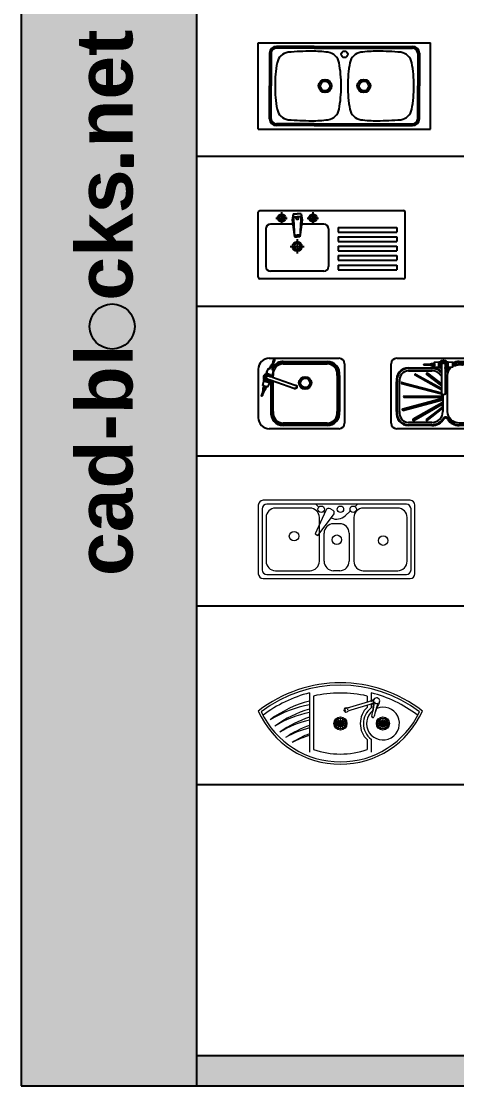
# Model space of a CAD drawing. Header units: millimetres. Extents: x 3489 to 19734, y -3855 to 6441.
# Drawn here: x 3489 to 6268, y -3855 to 2950 of the extents above; entities that cross this region are included whole.
import ezdxf

# ---------------------------------------------------------------- set-up
doc = ezdxf.new("R2010")
doc.units = ezdxf.units.MM
doc.layers.add('www.cad-blocks.net', color=7, linetype='Continuous')
doc.styles.get("Standard").update_dxf_attribs({"font": 'arial.ttf'})

# ---------------------------------------------------------------- blocks, each defined once
blk = doc.blocks.new('A$C60B518BD')
for p, q in [((0, 550), (1100, 550)), ((0, 0), (0, 550)), ((1100, 0), (1100, 550)), ((71.5, 484), (71.5, 275)), ((82.5, 484), (82.5, 275)), ((357.5, 528), (115.5, 528)), ((357.5, 517), (115.5, 517)), ((357.5, 528), (984.5, 528)), ((357.5, 517), (984.5, 517)), ((1017.5, 484), (1017.5, 275)), ((1028.5, 484), (1028.5, 275)), ((71.5, 66), (71.5, 275)), ((82.5, 66), (82.5, 275)), ((1017.5, 66), (1017.5, 275)), ((1028.5, 66), (1028.5, 275)), ((357.5, 33), (115.5, 33)), ((357.5, 22), (115.5, 22)), ((357.5, 33), (984.5, 33)), ((357.5, 22), (984.5, 22)), ((0, 0), (1100, 0))]:
    blk.add_line(p, q)
for centre, radius in [((550, 477.4), 20.9), ((426.3, 275), 41.8), ((426.3, 275), 30.3), ((673.8, 275), 41.8), ((673.8, 275), 30.3)]:
    blk.add_circle(centre, radius)
for centre, radius, start, end in [((115.5, 484), 44, 90, 180), ((115.5, 484), 33, 90, 180), ((201.4, 408.8), 82.5, 97.23, 169.61876), ((341, -1220.9), 1718.1, 89.9987, 95.00834), ((341, -327.8), 825, 82.77, 90), ((434.5, 408.8), 82.5, 10.38124, 82.77), ((665.6, 408.8), 82.5, 97.23, 169.61876), ((759, -327.8), 825, 90, 97.23), ((759.1, -1220.9), 1718.1, 84.99166, 90.0013), ((898.7, 408.8), 82.5, 10.38124, 82.77), ((984.5, 484), 44, 0, 90), ((984.5, 484), 33, 0, 90), ((931.7, 275), 825, 169.61876, 180), ((-295.9, 275), 825, 0, 10.38124), ((1396, 275), 825, 169.61876, 180), ((168.3, 275), 825, 0, 10.38124), ((931.7, 275), 825, 180, 190.38124), ((-295.9, 275), 825, 349.61876, 0), ((1396, 275), 825, 180, 190.38124), ((168.3, 275), 825, 349.61876, 0), ((201.4, 141.2), 82.5, 190.38124, 262.77), ((434.5, 141.2), 82.5, 277.23, 349.61876), ((665.6, 141.2), 82.5, 190.38124, 262.77), ((898.7, 141.2), 82.5, 277.23, 349.61876), ((115.5, 66), 44, 180, 270), ((115.5, 66), 33, 180, 270), ((341, 1771), 1718.1, 264.99166, 270.0013), ((341, 877.8), 825, 270, 277.23), ((759, 877.8), 825, 262.77, 270), ((759.1, 1771), 1718.1, 269.9987, 275.00834), ((984.5, 66), 44, 270, 0), ((984.5, 66), 33, 270, 0)]:
    blk.add_arc(centre, radius, start, end)
blk = doc.blocks.new('A$C7C492201')
for p, q in [((0, 10), (0, 426.6)), ((10, 436.6), (927.3, 436.6)), ((148.5, 425.2), (148.5, 352.2)), ((223.5, 415), (217, 376.2)), ((223.5, 415), (231.8, 268.5)), ((223.5, 415), (248.5, 415)), ((273.5, 415), (248.5, 415)), ((273.5, 415), (265.2, 268.5)), ((273.5, 415), (279.9, 376.2)), ((348.5, 425.2), (348.5, 352.2)), ((937.3, 10), (937.3, 426.6)), ((220.8, 348.8), (78.5, 348.8)), ((111.9, 388.7), (185, 388.7)), ((217, 376.2), (231.8, 268.5)), ((224.6, 395.4), (248.5, 395.4)), ((272.3, 395.4), (248.5, 395.4)), ((279.9, 376.2), (265.2, 268.5)), ((418.5, 348.8), (276.2, 348.8)), ((311.9, 388.7), (385, 388.7)), ((48.5, 318.8), (48.5, 78.8)), ((231.3, 278.6), (248.5, 278.6)), ((265.6, 278.6), (248.5, 278.6)), ((448.5, 318.8), (448.5, 78.8)), ((509.1, 328.4), (509.1, 298.4)), ((509.1, 328.4), (885, 328.4)), ((509.1, 298.4), (885, 298.4)), ((885, 328.4), (885, 298.4)), ((203.4, 207.7), (293.5, 207.7)), ((231.8, 268.5), (248.5, 268.5)), ((265.2, 268.5), (248.5, 268.5)), ((248.5, 252.8), (248.5, 162.6)), ((509.1, 268.4), (509.1, 238.4)), ((509.1, 268.4), (885, 268.4)), ((509.1, 238.4), (885, 238.4)), ((509.1, 208.4), (885, 208.4)), ((509.1, 208.4), (509.1, 178.4)), ((885, 268.4), (885, 238.4)), ((885, 208.4), (885, 178.4)), ((509.1, 178.4), (885, 178.4)), ((509.1, 148.4), (509.1, 118.4)), ((509.1, 148.4), (885, 148.4)), ((885, 148.4), (885, 118.4)), ((509.1, 118.4), (885, 118.4)), ((509.1, 88.4), (509.1, 58.4)), ((509.1, 88.4), (885, 88.4)), ((885, 88.4), (885, 58.4)), ((927.3, 0), (10, 0)), ((418.5, 48.8), (78.5, 48.8)), ((509.1, 58.4), (885, 58.4))]:
    blk.add_line(p, q)
for centre, radius in [((148.5, 388.7), 25), ((348.5, 388.7), 25), ((148.5, 388.7), 15), ((348.5, 388.7), 15), ((248.5, 207.7), 30), ((248.5, 207.7), 20)]:
    blk.add_circle(centre, radius)
for centre, radius, start, end in [((10, 426.6), 10, 90, 180), ((927.3, 426.6), 10, 0, 90), ((78.5, 318.8), 30, 90, 180), ((247.3, 388), 7.19, 80.52523, 279.47477), ((249.6, 388), 7.19, 260.52523, 99.47477), ((418.5, 318.8), 30, 0, 90), ((78.5, 78.8), 30, 180, 270), ((418.5, 78.8), 30, 270, 0), ((10, 10), 10, 180, 270), ((927.3, 10), 10, 270, 0)]:
    blk.add_arc(centre, radius, start, end)
blk = doc.blocks.new('A$C153F49BB')
at = {"ltscale": 1000}
for p, q in [((70, 450), (515, 450)), ((159.1, 430), (440, 430)), ((159.1, 425), (440, 425)), ((159.1, 415), (440, 415)), ((550, 415), (550, 35)), ((0, 380), (0, 70)), ((71.4, 294.4), (35.9, 306.6)), ((69.4, 292.5), (36.2, 303.8)), ((36.9, 274.5), (51, 269.7)), ((80, 304.4), (80, 110)), ((85, 306.7), (85, 110)), ((95, 327.1), (95, 340)), ((95, 110), (95, 303.3)), ((504.1, 340), (504.1, 110)), ((514.1, 340), (514.1, 110)), ((519.1, 340), (519.1, 110)), ((440, 35), (159.1, 35)), ((440, 25), (159.1, 25)), ((440, 20), (159.1, 20)), ((515, 0), (70, 0))]:
    blk.add_line(p, q, dxfattribs=at)
blk.add_lwpolyline([(90.4, 328.6), (235, 279.2, -0.164418), (240, 278.8, -0.849314), (231.9, 255.1, -0.164418), (227.7, 257.9), (83.1, 307.4, -0.107035), (73.4, 300.5), (71.4, 294.4), (69.4, 292.5), (70.4, 292.1), (59, 268.2, -0.392238), (57.5, 267.5), (51, 269.7), (44.6, 251.2, 0.095415), (32.6, 233.7, 0.01788), (27.8, 218.9, -0.110831), (23.2, 207.7, -0.841313), (20.8, 208.5, -0.110831), (24, 220.2, 0.01788), (29.3, 234.8, 0.091516), (30.5, 256), (36.9, 274.5), (29.2, 277.1, -0.392238), (28.4, 278.6), (35.2, 304.2), (36.2, 303.8), (35.9, 306.6), (38, 312.6, -0.44599), (51.5, 352.2), (53.6, 358.2), (55.5, 360.2), (54.5, 360.5), (64.8, 384.9, -0.392238), (66.3, 385.6), (74, 382.9), (80.3, 401.5, 0.091516), (92.3, 419, 0.01788), (97.1, 433.7, -0.110831), (101.8, 445, -0.841313), (104.1, 444.2, -0.110831), (100.9, 432.4, 0.01788), (95.6, 417.9, 0.095415), (94.5, 396.6), (88.1, 378.1), (94.6, 375.9, -0.392238), (95.4, 374.4), (89.7, 348.5), (88.7, 348.8), (89, 346.1), (87, 340, -0.107035)], format="xyb", close=True, dxfattribs=at)
for points in [[(75.3, 386.7, 0.255199), (80.1, 390.7, 0.005211), (85.3, 399.3, 0.044747), (87.8, 404.2), (101.8, 445)], [(104.1, 444.2), (90.2, 403.4, 0.044747), (89.1, 398, 0.005211), (88, 388, 0.255199), (89.3, 381.9)], [(51.5, 352.2), (48.4, 343.2, 0.279954), (41, 321.6), (38, 312.6)], [(76.6, 309.6), (68.2, 312.5), (58.8, 315.7, -1), (66.1, 337), (75.5, 333.8), (83.9, 330.9)], [(83.1, 307.4), (76.6, 309.6, -0.001876), (76.5, 309.5), (73.4, 300.5)], [(90.4, 328.6), (83.9, 330.9, 0.001876), (83.9, 331), (87, 340)], [(235, 279.2), (236.1, 278.8, -1.092181), (228.8, 257.5), (227.7, 257.9)], [(35.6, 270.8, -0.255199), (37, 264.7, -0.005211), (35.8, 254.7, -0.044747), (34.7, 249.2), (20.8, 208.5)], [(23.2, 207.7), (37.1, 248.4, -0.044747), (39.6, 253.4, -0.005211), (44.8, 262, -0.255199), (49.6, 266)]]:
    blk.add_lwpolyline(points, format="xyb", dxfattribs=at)
for radius in [40, 30]:
    blk.add_circle((299.5, 292.4), radius, dxfattribs=at)
for centre, radius, start, end in [((70, 380), 70, 90, 180), ((160.8, 348.7), 76.3, 91.2742, 157.90873), ((160.8, 348.8), 81.2, 91.19218, 145.48053), ((160.8, 348.7), 66.4, 91.47704, 187.50551), ((438.3, 348.8), 81.2, 353.79855, 88.80782), ((438.3, 348.7), 76.3, 353.4172, 88.7258), ((438.3, 348.7), 66.4, 352.49449, 88.52296), ((515, 415), 35, 0, 90), ((62.5, 326.3), 17.5, 21.10716, 301.09676), ((62.5, 326.3), 15, 29.69234, 292.51158), ((62.5, 326.3), 21.9, 12.38155, 129.82237), ((62.5, 326.3), 21.9, 192.38155, 309.82237), ((70, 70), 70, 180, 270), ((160.8, 101.2), 81.2, 173.79855, 268.80782), ((160.8, 101.3), 76.3, 173.4172, 268.7258), ((160.8, 101.3), 66.4, 172.49449, 268.52296), ((438.3, 101.3), 66.4, 271.47704, 7.50551), ((438.3, 101.3), 76.3, 271.2742, 6.5828), ((438.3, 101.2), 81.2, 271.19218, 6.20145), ((515, 35), 35, 270, 0)]:
    blk.add_arc(centre, radius, start, end, dxfattribs=at)
blk = doc.blocks.new('A$C63A909BA')
at = {"ltscale": 1000}
for p, q in [((0, 35), (0, 415)), ((35, 450), (780, 450)), ((276.5, 416.8), (276.5, 401.9)), ((304, 391.8), (304, 426.9)), ((306.5, 390.6), (306.5, 428.1)), ((361.1, 390.6), (361.1, 428.1)), ((361.1, 390.6), (361.1, 428.1)), ((363.6, 391.8), (363.6, 426.9)), ((363.6, 391.8), (363.6, 426.9)), ((391.1, 416.8), (391.1, 401.9)), ((435, 430), (705, 430)), ((435, 425), (705, 425)), ((815, 415), (815, 35)), ((110, 390), (260, 390)), ((110, 385), (260, 385)), ((110.1, 370), (260, 370)), ((322.5, 247.1), (152.9, 342.1)), ((156.2, 349.5), (322.5, 256.2)), ((322.3, 274.7), (226.3, 347.8)), ((231.3, 354.2), (322.5, 284.8)), ((33.7, 110), (33.7, 300)), ((38.7, 110), (38.7, 300)), ((53.7, 109.6), (53.7, 300.4)), ((323.9, 220.1), (68.4, 287.6)), ((69.4, 295.6), (321.6, 228.8)), ((779.1, 340), (779.1, 110)), ((784.1, 340), (784.1, 110)), ((83.5, 208.9), (321.1, 210.1)), ((330, 216), (330, 110)), ((327.7, 191.9), (73.3, 124.7)), ((74.4, 116.7), (327, 183.6)), ((83.5, 200.9), (321.1, 200.9)), ((324.6, 164.9), (140.7, 59.8)), ((144, 52.4), (326.2, 156.7)), ((322.6, 136.3), (224.3, 58.6)), ((229.3, 52.2), (330, 131.8)), ((780, 0), (35, 0)), ((260, 25), (110, 25)), ((260, 20), (110, 20)), ((260, 40), (110.1, 40)), ((705, 25), (435, 25)), ((705, 20), (435, 20))]:
    blk.add_line(p, q, dxfattribs=at)
blk.add_lwpolyline([(345, 383.7), (345, 230.9, -0.164418), (346.3, 226, -0.849314), (321.3, 226, -0.164418), (322.5, 230.9), (322.5, 383.7, -0.107035), (312.9, 390.6), (306.5, 390.6), (304, 391.8), (304, 390.8), (277.7, 393.7, -0.392238), (276.5, 395), (276.5, 401.9), (256.9, 401.9, 0.095415), (236.4, 407.6, 0.01788), (221, 407.3, -0.110831), (208.8, 408.1, -0.841313), (208.8, 410.6, -0.110831), (221, 411.4, 0.01788), (236.4, 411.1, 0.091516), (256.9, 416.8), (276.5, 416.8), (276.5, 424.9, -0.392238), (277.7, 426.1), (304, 427.9), (304, 426.9), (306.5, 428.1), (312.9, 428.1, -0.44599), (354.7, 428.1), (361.1, 428.1), (363.6, 426.9), (363.6, 427.9), (389.9, 426.1, -0.392238), (391.1, 424.9), (391.1, 416.8), (410.7, 416.8, 0.091516), (431.2, 411.1, 0.01788), (446.6, 411.4, -0.110831), (458.8, 410.6, -0.841313), (458.8, 408.1, -0.110831), (446.6, 407.3, 0.01788), (431.2, 407.6, 0.095415), (410.7, 401.9), (391.1, 401.9), (391.1, 395, -0.392238), (389.9, 393.7), (363.6, 390.8), (363.6, 391.8), (361.1, 390.6), (354.7, 390.6, -0.107035)], format="xyb", close=True, dxfattribs=at)
for points in [[(272.6, 416.8, -0.255199), (267.2, 413.5, -0.005211), (257.4, 411.4, -0.044747), (251.9, 410.6), (208.8, 410.6)], [(354.7, 428.1), (345.2, 428.1, 0.279954), (322.4, 428.1), (312.9, 428.1)], [(322.5, 390.5), (322.5, 399.4), (322.5, 409.4, -1), (345, 409.4), (345, 399.4), (345, 390.5)], [(419.4, 413.4, -0.052389), (435, 415), (705, 415, -0.445378), (769.1, 340), (769.1, 110, -0.445378), (705, 35), (435, 35, -0.414214), (360, 110), (360, 340, -0.197917), (381.8, 392.8)], [(395, 416.8, 0.255199), (400.4, 413.5, 0.005211), (410.2, 411.4, 0.044747), (415.7, 410.6), (458.8, 410.6)], [(208.8, 408.1), (251.9, 408.1, -0.044747), (257.4, 407.3, -0.005211), (267.2, 405.2, -0.255199), (272.6, 402)], [(322.5, 383.7), (322.5, 390.5, -0.001876), (322.4, 390.6), (312.9, 390.6)], [(345, 383.7), (345, 390.5, 0.001876), (345.2, 390.6), (354.7, 390.6)], [(391.1, 400.8, -0.006105), (392.6, 401.9, -0.006105)], [(458.8, 408.1), (415.7, 408.1, 0.044747), (410.2, 407.3, 0.005211), (400.4, 405.2, 0.255199), (395, 402)], [(345, 230.9), (345, 229.7, -1.092181), (322.5, 229.7), (322.5, 230.9)]]:
    blk.add_lwpolyline(points, format="xyb", dxfattribs=at)
for points in [[(322.5, 274.5), (322.3, 274.7)], [(321.1, 210.1), (324.9, 212.7), (326.8, 215.4), (327.5, 216.7), (327.4, 217.2)], [(321.1, 200.9), (324.9, 198.3), (326.9, 195.6), (327.5, 194.3), (326.9, 191.7)], [(326.6, 157.4), (329.9, 157.4), (330.6, 152.1), (330.6, 148.8), (327.9, 143.5), (325.9, 140.2), (322.6, 136.3)], [(327, 183.6), (329.5, 179.2), (329.5, 176.5), (328.8, 171.2), (327.5, 168.6), (326.9, 166.6), (324.6, 164.9)]]:
    blk.add_lwpolyline(points, dxfattribs=at)
for radius in [40, 30]:
    blk.add_circle((569.6, 292.4), radius, dxfattribs=at)
for centre, radius, start, end in [((35, 415), 35, 90, 180), ((333.8, 409.4), 21.9, 121.27959, 238.72041), ((333.8, 409.4), 17.5, 310.0052, 229.9948), ((333.8, 409.4), 15, 318.59038, 221.40962), ((333.8, 409.4), 21.9, 301.27959, 58.72041), ((435, 340), 90, 90, 119.19569), ((435, 340), 85, 90, 115.41533), ((703.3, 348.8), 81.2, 353.79855, 88.80782), ((703.3, 348.7), 76.3, 353.4172, 88.7258), ((780, 415), 35, 0, 90), ((112.1, 310.8), 79.2, 91.55095, 187.83485), ((112.2, 310.8), 74.3, 91.66165, 188.32154), ((112.2, 310.6), 59.4, 92.01724, 189.89388), ((154.5, 345.8), 4.05, 66.25499, 246.25499), ((230, 350.4), 4.05, 67.55079, 247.55079), ((260, 300), 90, 45.97389, 90), ((260, 300), 85, 42.61941, 90), ((260, 300), 70, 26.67675, 90), ((336.4, 369.2), 13.3, 310.66004, 329.4824), ((336.4, 369.2), 18.3, 298.29425, 331.88838), ((435, 340), 90, 145.78101, 165.54175), ((435, 340), 85, 142.96192, 165.97218), ((68.9, 291.6), 4.05, 82.59265, 262.59265), ((83.5, 205), 4.05, 90, 270), ((83.5, 204.9), 4.05, 90.26249, 270.26249), ((112.1, 99.2), 79.2, 172.16515, 268.44905), ((112.2, 99.2), 74.3, 171.67846, 268.33835), ((112.2, 99.4), 59.4, 170.10612, 267.98276), ((73.9, 120.7), 4.05, 97.66984, 277.66984), ((260, 110), 70, 270, 0), ((347.9, 55.8), 18.3, 16.84671, 146.70855), ((347.9, 55.8), 13.3, 13.70757, 148.55438), ((703.3, 101.2), 81.2, 271.19218, 6.20145), ((703.3, 101.3), 76.3, 271.2742, 6.5828), ((35, 35), 35, 180, 270), ((142.3, 56.1), 4.05, 114.0075, 294.0075), ((228, 56), 4.05, 112.7117, 292.7117), ((260, 110), 85, 270, 328.92614), ((260, 110), 90, 270, 328.8241), ((435, 110), 90, 214.58235, 270), ((435, 110), 85, 215.14391, 270), ((780, 35), 35, 270, 0)]:
    blk.add_arc(centre, radius, start, end, dxfattribs=at)
blk = doc.blocks.new('A$C676873C5')
at = {"lineweight": 5}
for p, q in [((970, 500), (30, 500)), ((0, 470), (0, 30)), ((25, 445), (25, 55)), ((945, 475), (55, 475)), ((330, 450), (110, 450)), ((431.4, 435.1), (362.7, 286.3)), ((366.4, 475), (386.2, 456.5)), ((416.1, 428.6), (424.7, 420.5)), ((460.8, 445.6), (475, 437.4)), ((588.3, 432.6), (554.7, 401.1)), ((633.6, 475), (617.4, 459.8)), ((890, 450), (670, 450)), ((975, 55), (975, 445)), ((1000, 30), (1000, 470)), ((50, 390), (50, 110)), ((380.4, 276.1), (480.6, 406.6)), ((390, 110), (390, 390)), ((520, 350), (480, 350)), ((610, 390), (610, 110)), ((950, 110), (950, 390)), ((362.7, 286.3), (380.4, 276.1)), ((420, 110), (420, 290)), ((580, 290), (580, 110)), ((55, 25), (945, 25)), ((110, 50), (330, 50)), ((520, 50), (480, 50)), ((670, 50), (890, 50)), ((30, 0), (970, 0))]:
    blk.add_line(p, q, dxfattribs=at)
for centre, radius in [((401.4, 442.8), 20.5), ((524.2, 442.8), 20.5), ((606, 442.8), 20.5), ((228.6, 270.9), 30.6), ((501.5, 247.9), 30.6), ((796.9, 242.7), 30.6)]:
    blk.add_circle(centre, radius, dxfattribs=at)
for centre, radius, start, end in [((30, 470), 30, 90, 180), ((970, 470), 30, 0, 90), ((55, 445), 30, 90, 180), ((110, 390), 60, 90, 180), ((330, 390), 60, 0, 90), ((450.5, 427.9), 20.5, 60, 159.46232), ((464.8, 419.6), 20.5, 320.53768, 60), ((670, 390), 60, 90, 180), ((890, 390), 60, 0, 90), ((945, 445), 30, 0, 90), ((480, 290), 60, 90, 180), ((500, 459.6), 80, 244.6413, 313.09901), ((520, 290), 60, 0, 90), ((110, 110), 60, 180, 270), ((330, 110), 60, 270, 0), ((480, 110), 60, 180, 270), ((520, 110), 60, 270, 0), ((670, 110), 60, 180, 270), ((890, 110), 60, 270, 0), ((30, 30), 30, 180, 270), ((55, 55), 30, 180, 270), ((945, 55), 30, 270, 0), ((970, 30), 30, 270, 0)]:
    blk.add_arc(centre, radius, start, end, dxfattribs=at)
blk = doc.blocks.new('A$C4EC35A50')
at = {"lineweight": 5}
for p, q in [((327, 454.7), (327, 76.6)), ((352, 434.9), (352, 93.9)), ((696, 434.9), (696, 396.9)), ((721, 454.7), (721, 405.2)), ((585.1, 363.6), (706.5, 400)), ((712.8, 380.5), (590.5, 343.8)), ((696, 375.4), (696, 363.8)), ((721, 382.3), (721, 358.8)), ((696, 154.1), (696, 93.9)), ((721, 159.1), (721, 76.6))]:
    blk.add_line(p, q, dxfattribs=at)
for centre, radius in [((524, 258.9), 41.9), ((524, 258.9), 34.4), ((795.7, 258.9), 41.9), ((795.7, 258.9), 34.4), ((524, 258.9), 5.37), ((795.7, 258.9), 5.37)]:
    blk.add_circle(centre, radius, dxfattribs=at)
for centre, radius, start, end in [((524, -333.8), 852.7, 52.08363, 127.91637), ((524, -333.8), 837.7, 52.89442, 127.10558), ((524, -333.8), 812.7, 104.02815, 127.43389), ((524, -333.8), 787.7, 77.38762, 102.61238), ((680.1, 496.5), 100, 285.32443, 308.81154), ((524, -333.8), 812.7, 52.89442, 75.97185), ((755.3, 402.9), 20, 327.56066, 183.6234), ((524, -333.8), 762.7, 104.96857, 126.0116), ((468.5, -370.5), 762.7, 100.6933, 121.0116), ((524, -333.8), 712.7, 106.04602, 126.04512), ((560.3, 346.2), 13.9, 90.82198, 299.82693), ((560.7, 346.4), 8.12, 95.20128, 257.28205), ((558.7, 460), 100, 270.82198, 285.32443), ((617, 247.4), 100, 105.32449, 119.82693), ((565.1, 347.6), 7.59, 347.26069, 46.51351), ((795.7, 258.9), 144.7, 133.54441, 226.45559), ((795.7, 258.9), 124.7, 126.79083, 233.20917), ((795.7, 258.9), 105.1, 127.83419, 112.28216), ((739.2, 284), 100, 92.49705, 105.32449), ((711.3, 428.9), 29.3, 284.68445, 313.19147), ((731.4, 357.6), 29.3, 83.08857, 106.83082), ((265.6, 404.4), 469.7, 347.78249, 359.6706), ((462.1, 398.2), 277.4, 347.07264, 359.07271), ((1188.1, 181.3), 466.4, 153.10865, 165.03989), ((755.8, 402.4), 16.2, 193.76688, 306.99346), ((1013.1, 270.3), 274.6, 154.80222, 166.86346), ((524, 572.7), 573.8, 204.04455, 335.95545), ((524, 572.7), 558.8, 205.25476, 334.74524), ((472.2, -368.1), 712.7, 101.75341, 121.04512), ((524, -333.8), 662.7, 107.29333, 125.67683), ((475.6, -365.4), 662.7, 102.95855, 120.67683), ((731.2, 303.5), 6.64, 167.48213, 343.70194), ((730.7, 305.4), 4.91, 229.08939, 312.07264), ((524, -333.8), 612.7, 108.75498, 124.79484), ((478.8, -362.3), 612.7, 104.34607, 119.79484), ((524, -333.8), 562.7, 110.49287, 123.22126), ((481.8, -358.8), 562.7, 105.96767, 118.22126), ((524, 572.7), 508.8, 250.24139, 289.75861)]:
    blk.add_arc(centre, radius, start, end, dxfattribs=at)
at = {"lineweight": 5, "extrusion": (1.249e-16, 2.16333e-16, -1)}
for centre in [(506.8, 268.9), (778.5, 268.9)]:
    blk.add_ellipse(centre, major_axis=(12.6, -7.2), ratio=0.137964, dxfattribs=at)
at = {"lineweight": 5, "extrusion": (-6.83926e-17, -1.03585e-16, -1)}
for centre in [(514.1, 276.1), (785.7, 276.1)]:
    blk.add_ellipse(centre, major_axis=(7.2, -12.6), ratio=0.137964, dxfattribs=at)
at = {"lineweight": 5, "extrusion": (5.55112e-17, -5.55112e-17, -1)}
for centre in [(524, 278.8), (795.7, 278.8)]:
    blk.add_ellipse(centre, major_axis=(0, -14.5), ratio=0.137964, dxfattribs=at)
at = {"lineweight": 5, "extrusion": (-4.32667e-16, 2.498e-16, -1)}
for centre in [(533.9, 276.1), (805.6, 276.1)]:
    blk.add_ellipse(centre, major_axis=(-7.2, -12.6), ratio=0.137964, dxfattribs=at)
at = {"lineweight": 5, "extrusion": (2.34926e-16, -1.84859e-16, -1)}
for centre in [(541.2, 268.9), (812.9, 268.9)]:
    blk.add_ellipse(centre, major_axis=(-12.6, -7.2), ratio=0.137964, dxfattribs=at)
at = {"lineweight": 5, "extrusion": (1.66533e-16, -8.32667e-17, -1)}
for centre in [(504.1, 258.9), (775.8, 258.9)]:
    blk.add_ellipse(centre, major_axis=(14.5, 0), ratio=0.137964, dxfattribs=at)
at = {"lineweight": 5, "extrusion": (-7.43708e-18, 1.23904e-16, -1)}
for centre in [(506.8, 249), (778.5, 249)]:
    blk.add_ellipse(centre, major_axis=(12.6, 7.2), ratio=0.137964, dxfattribs=at)
at = {"lineweight": 5, "extrusion": (3.64274e-16, -1.46215e-16, -1)}
blk.add_ellipse((514.1, 241.7), major_axis=(7.2, 12.6), ratio=0.137964, dxfattribs=at)
at = {"lineweight": 5, "extrusion": (-4.996e-16, -5.55112e-17, -1)}
for centre in [(524, 239.1), (795.7, 239.1)]:
    blk.add_ellipse(centre, major_axis=(0, 14.5), ratio=0.137964, dxfattribs=at)
at = {"lineweight": 5, "extrusion": (-2.68126e-16, -9.07038e-17, -1)}
for centre in [(533.9, 241.7), (805.6, 241.7)]:
    blk.add_ellipse(centre, major_axis=(-7.2, 12.6), ratio=0.137964, dxfattribs=at)
at = {"lineweight": 5, "extrusion": (-1.85856e-16, 1.11556e-17, -1)}
for centre in [(541.2, 249), (812.9, 249)]:
    blk.add_ellipse(centre, major_axis=(-12.6, 7.2), ratio=0.137964, dxfattribs=at)
at = {"lineweight": 5, "extrusion": (2.22045e-16, -5.55112e-17, -1)}
for centre in [(543.9, 258.9), (815.5, 258.9)]:
    blk.add_ellipse(centre, major_axis=(-14.5, 0), ratio=0.137964, dxfattribs=at)
at = {"lineweight": 5, "extrusion": (1.23904e-16, -7.43708e-18, -1)}
blk.add_ellipse((785.7, 241.7), major_axis=(7.2, 12.6), ratio=0.137964, dxfattribs=at)
blk = doc.blocks.new('FORMAT')
at = {"layer": 'www.cad-blocks.net', "true_color": 0x444444}
blk.add_hatch(color=250, dxfattribs=at).paths.add_polyline_path([(3488.6, -3854.5), (4607.3, -3854.5), (4607.3, 6441.5), (3488.6, 6441.5)])
at = {"layer": 'www.cad-blocks.net', "true_color": 0x546d8e}
for points in [[(4129, 2094.9), (4129, 2024.5), (4199.5, 2024.5), (4199.5, 2094.9)], [(3924.4, 998.9, 1), (4212.6, 998.9, 1)]]:
    blk.add_hatch(color=155, dxfattribs=at).paths.add_polyline_path(points)
h = blk.add_hatch(color=155, dxfattribs=at)
h.set_gradient(color1=(68, 68, 68), color2=(84, 109, 142), tint=1)
h.paths.add_polyline_path([(4607.3, -3660.7), (4607.3, -3854.5), (19734.1, -3854.5), (19734.1, -3660.7)])
at = {"layer": 'www.cad-blocks.net', "color": 250, "true_color": 0x444444}
for p, q in [((3488.6, 6441.5), (3488.6, -3854.5)), ((4607.3, 6441.5), (4607.3, -3854.5)), ((3488.6, -3854.5), (4607.3, -3854.5))]:
    blk.add_line(p, q, dxfattribs=at)
at = {"layer": 'www.cad-blocks.net'}
blk.add_line((4607.3, 6441.5), (4607.3, -3854.5), dxfattribs=at)
at = {"layer": 'www.cad-blocks.net', "color": 155, "true_color": 0x546d8e}
for p, q in [((4607.3, 6127.1), (4607.3, -3660.7)), ((4607.3, 2087.5), (19734.1, 2087.5)), ((4607.3, 1129.6), (19734.1, 1129.6)), ((4607.3, 171.7), (19734.1, 171.7)), ((4607.3, -786.1), (19734.1, -786.1)), ((4607.3, -1928.7), (19734.1, -1928.7)), ((4607.3, -3660.7), (19734.1, -3660.7)), ((4607.3, -3660.7), (19734.1, -3660.7)), ((4607.3, -3660.7), (19734.1, -3660.7)), ((4607.3, -3854.5), (19734.1, -3854.5))]:
    blk.add_line(p, q, dxfattribs=at)
blk.add_lwpolyline([(4129, 2024.5), (4129, 2094.9), (4199.5, 2094.9), (4199.5, 2024.5)], close=True, dxfattribs=at)
blk.add_circle((4068.5, 998.9), 144.1, dxfattribs=at)
at = {"layer": 'www.cad-blocks.net', "insert": (3838.4, -596.4), "char_height": 360, "attachment_point": 1, "rotation": 90}
blk.add_mtext_dynamic_manual_height_columns('{\\fArial|b1|i0|c0|p34;\\C255;\\c16777215;cad-bl  cks net}', width=33614.951, gutter_width=12.5, heights=[0], dxfattribs=at)

msp = doc.modelspace()

# ---------------------------------------------------------------- block references
for name, p in [('A$C60B518BD', (5001.5, 2261.5)), ('A$C7C492201', (5001.5, 1303.6)), ('A$C153F49BB', (5001.5, 345.7)), ('A$C63A909BA', (5849.8, 345.7)), ('A$C676873C5', (5001.5, -612.2)), ('A$C4EC35A50', (5001.5, -1798.2))]:
    msp.add_blockref(name, p)
at = {"layer": 'www.cad-blocks.net'}
msp.add_blockref('FORMAT', (0, 0), dxfattribs=at)

doc.saveas('drawing.dxf')
